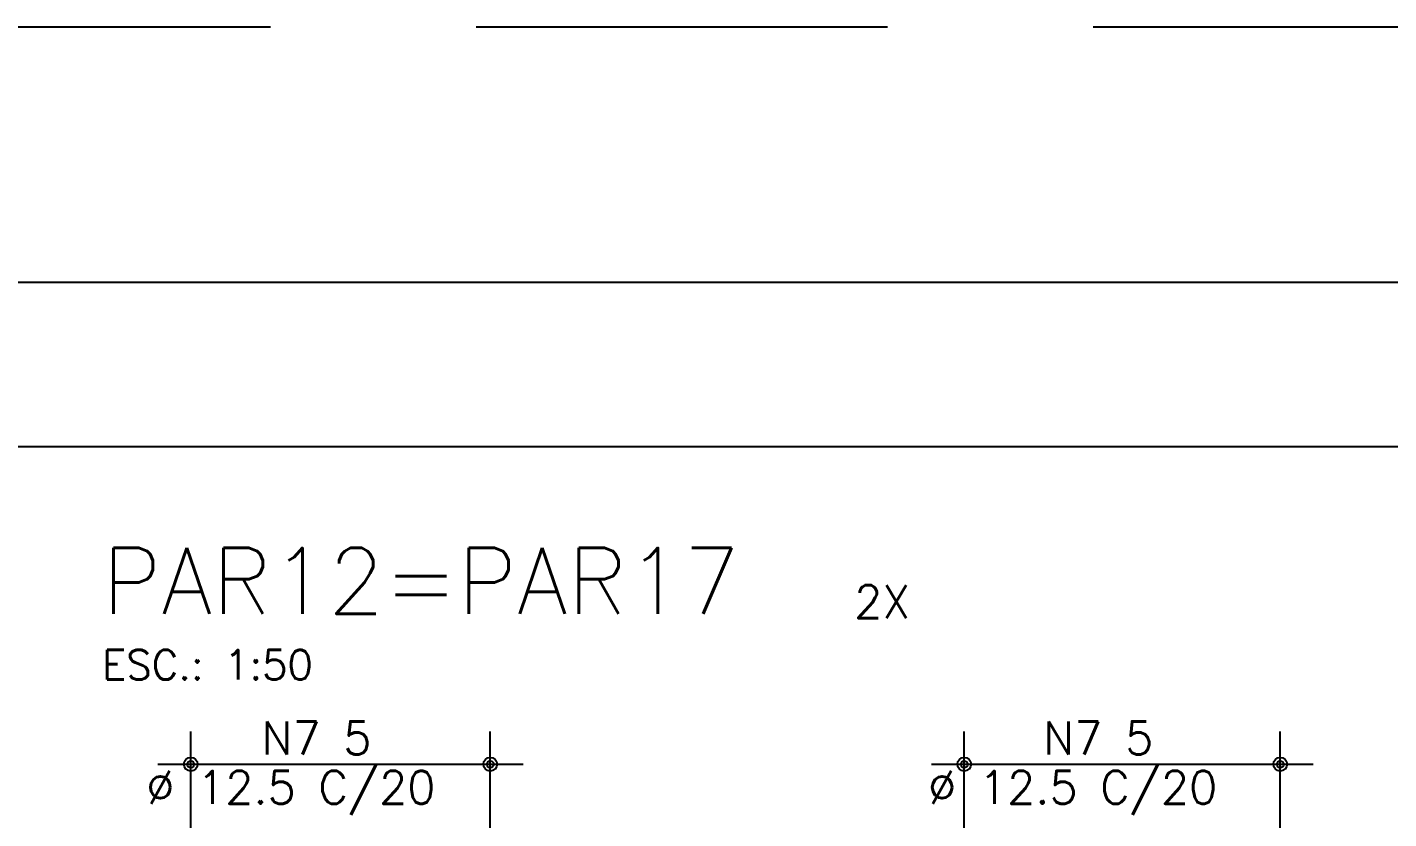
# Model space of a CAD drawing. Extents: x -1.9 to 86, y -1.6 to 60.9.
# Drawn here: x 5.82 to 14.1, y 56.14 to 60.95 of the extents above; entities that cross this region are included whole.
import ezdxf

# ---------------------------------------------------------------- set-up
doc = ezdxf.new("R2010")
doc.units = 0
doc.header["$MEASUREMENT"] = 0
doc.linetypes.add('HIDDEN', pattern=[0.375, 0.25, -0.125])
doc.layers.get('0').update_dxf_attribs({"linetype": 'CONTINUOUS'})
doc.layers.get('Defpoints').update_dxf_attribs({"linetype": 'CONTINUOUS'})
for name, color, linetype in [('ARQ_FOLHA', 7, 'CONTINUOUS'), ('PENA_01', 1, 'CONTINUOUS'), ('PENA_02', 2, 'CONTINUOUS'), ('PENA_03', 3, 'CONTINUOUS'), ('PENA_06', 6, 'CONTINUOUS')]:
    doc.layers.add(name, color=color, linetype=linetype)
doc.styles.get("Standard").update_dxf_attribs({"font": 'ROMANS.SHX'})

# ---------------------------------------------------------------- blocks, each defined once
blk = doc.blocks.new('FOLHA A1 - 841 X 594')
at = {"layer": 'ARQ_FOLHA', "color": 1}
for points in [[(-841, 0), (0, 0), (0, 594), (-841, 594)], [(-816, 10), (-10, 10), (-10, 584), (-816, 584)]]:
    blk.add_lwpolyline(points, close=True, dxfattribs=at)
at = {"layer": 'Defpoints', "color": 8, "linetype": 'HIDDEN', "ltscale": 100}
blk.add_lwpolyline([(-860.5, 609.5), (-860.5, -15.5), (19.5, -15.5), (19.5, 609.5)], close=True, dxfattribs=at)
blk = doc.blocks.new('*U24')
blk.add_blockref('FOLHA A1 - 841 X 594', (0, 0))

msp = doc.modelspace()

# ---------------------------------------------------------------- linework, layer by layer
at = {"layer": 'PENA_01', "linetype": 'Continuous'}
for p, q in [((6.816075, 53.695337), (6.816075, 56.670946)), ((8.636075, 53.675337), (8.636075, 56.670946)), ((11.516075, 53.885337), (11.516075, 56.670946)), ((13.436075, 53.885337), (13.436075, 56.670946)), ((6.616075, 56.470946), (8.836075, 56.470946)), ((11.316075, 56.470946), (13.636075, 56.470946))]:
    msp.add_line(p, q, dxfattribs=at)
at = {"layer": 'PENA_02', "linetype": 'Continuous'}
for centre, radius in [((6.816075, 56.470946), 0.041625), ((8.636075, 56.470946), 0.041625), ((11.516075, 56.470946), 0.041625), ((13.436075, 56.470946), 0.041625), ((6.816075, 56.470946), 0.02075), ((8.636075, 56.470946), 0.02075), ((11.516075, 56.470946), 0.02075), ((13.436075, 56.470946), 0.02075)]:
    msp.add_circle(centre, radius, dxfattribs=at)

# ---------------------------------------------------------------- block references
at = {"xscale": 0.09999999999999938, "yscale": 0.09999999999999938, "zscale": 0.09999999999999938}
msp.add_blockref('*U24', (84.1, -0.001249), dxfattribs=at)

# ---------------------------------------------------------------- texts
at = {"layer": 'PENA_02', "linetype": 'Continuous'}
msp.add_text('2X', height=0.2, dxfattribs=at).set_placement((10.8468, 57.359406))
at = {"layer": 'PENA_03', "linetype": 'Continuous'}
for s, height, p in [('ESC.: 1:50', 0.18, (6.278078, 56.985337)), ('N7 5', 0.2, (7.246075, 56.530946)), ('N7 5', 0.2, (11.996075, 56.530946)), ('%%c 12.5 C/20', 0.2, (6.546075, 56.230946)), ('%%c 12.5 C/20', 0.2, (11.296075, 56.230946))]:
    msp.add_text(s, height=height, dxfattribs=at).set_placement(p)
at = {"layer": 'PENA_06', "linetype": 'Continuous'}
msp.add_text('PAR12=PAR17', height=0.4, dxfattribs=at).set_placement((6.278078, 57.385337))

doc.saveas('drawing.dxf')
